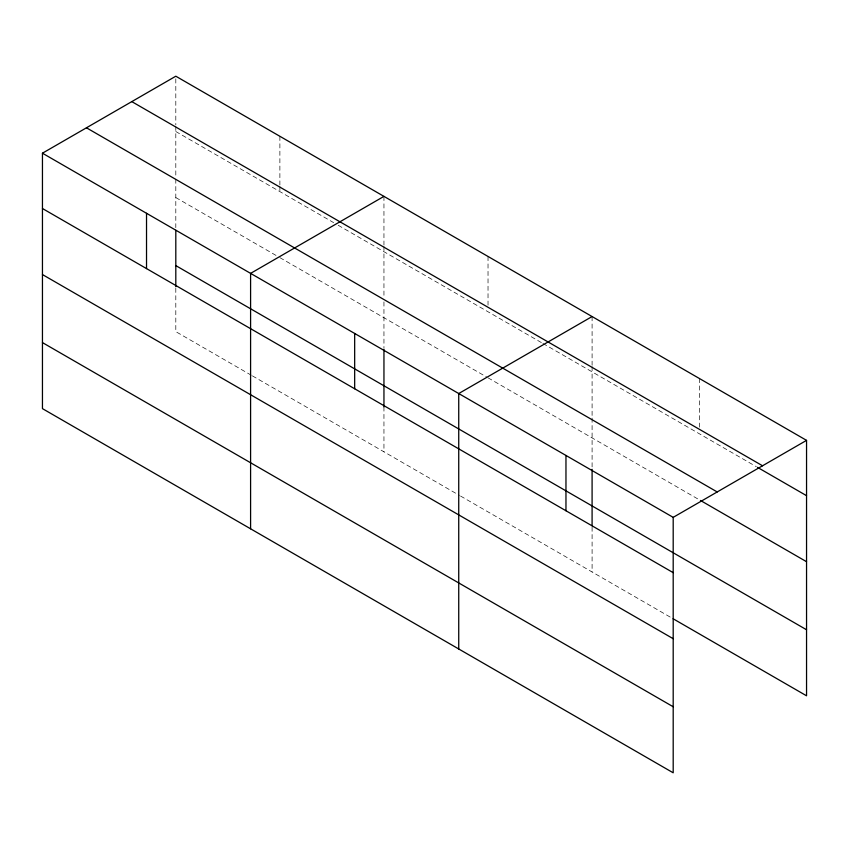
<?xml version="1.0" encoding="UTF-8"?>
<svg xmlns="http://www.w3.org/2000/svg" width="849" height="849" viewBox="0 0 849 849"><rect width="100%" height="100%" fill="white"/><g stroke="black" fill="none" stroke-linecap="round" stroke-linejoin="round"><path stroke-width="0.64" stroke-dasharray="4.25 3.18" d="M175.807 131.521L333.636 222.64M338.21 225.282L541.779 342.805M542.925 343.463L756.363 466.695M175.807 197.562L278.737 256.982M279.883 257.64L486.88 377.158M488.026 377.816L699.321 499.806M251.283 375.216L175.807 331.641L175.807 288.055M252.429 375.884L459.436 495.392M460.572 496.049L671.952 618.083M699.321 378.463L699.321 427.185M592.093 316.55L592.093 365.272M592.093 366.588L592.093 416.763M592.093 418.09L592.093 468.001M592.093 527.08L592.093 571.982M488.026 256.472L488.026 305.194M383.95 196.384L383.95 245.106M383.95 246.422L383.95 296.598M383.95 301.883L383.95 347.825M383.95 406.904L383.95 451.817M279.883 136.296L279.883 185.018M279.883 186.334L279.883 191.598M175.807 78.84L175.807 124.93M175.807 126.246L175.807 177.749M175.807 179.065L175.807 227.649"/><path stroke-width="1.27" d="M806.55 440.366L175.807 76.208L42.45 153.202L42.45 408.634L673.193 772.792L673.193 517.359L806.55 440.366L806.55 695.798L673.087 618.741M383.95 196.384L250.593 273.378L250.593 528.81M592.093 316.55L458.736 393.543L458.736 648.976M131.797 101.615L762.54 465.772M757.499 467.353L806.55 495.678M86.46 127.796L717.203 491.953M700.467 500.464L806.55 561.709M42.45 153.202L673.193 517.359M175.807 265.599L806.55 629.756M42.45 208.514L673.193 572.661M42.45 274.556L673.193 638.703M42.45 342.593L673.193 706.75M592.093 469.306L592.093 525.754M565.965 455.457L565.965 510.758M383.95 349.13L383.95 406.904M354.67 333.455L354.67 388.768M175.807 230.27L175.807 286.729M146.527 213.29L146.527 268.592"/></g></svg>
